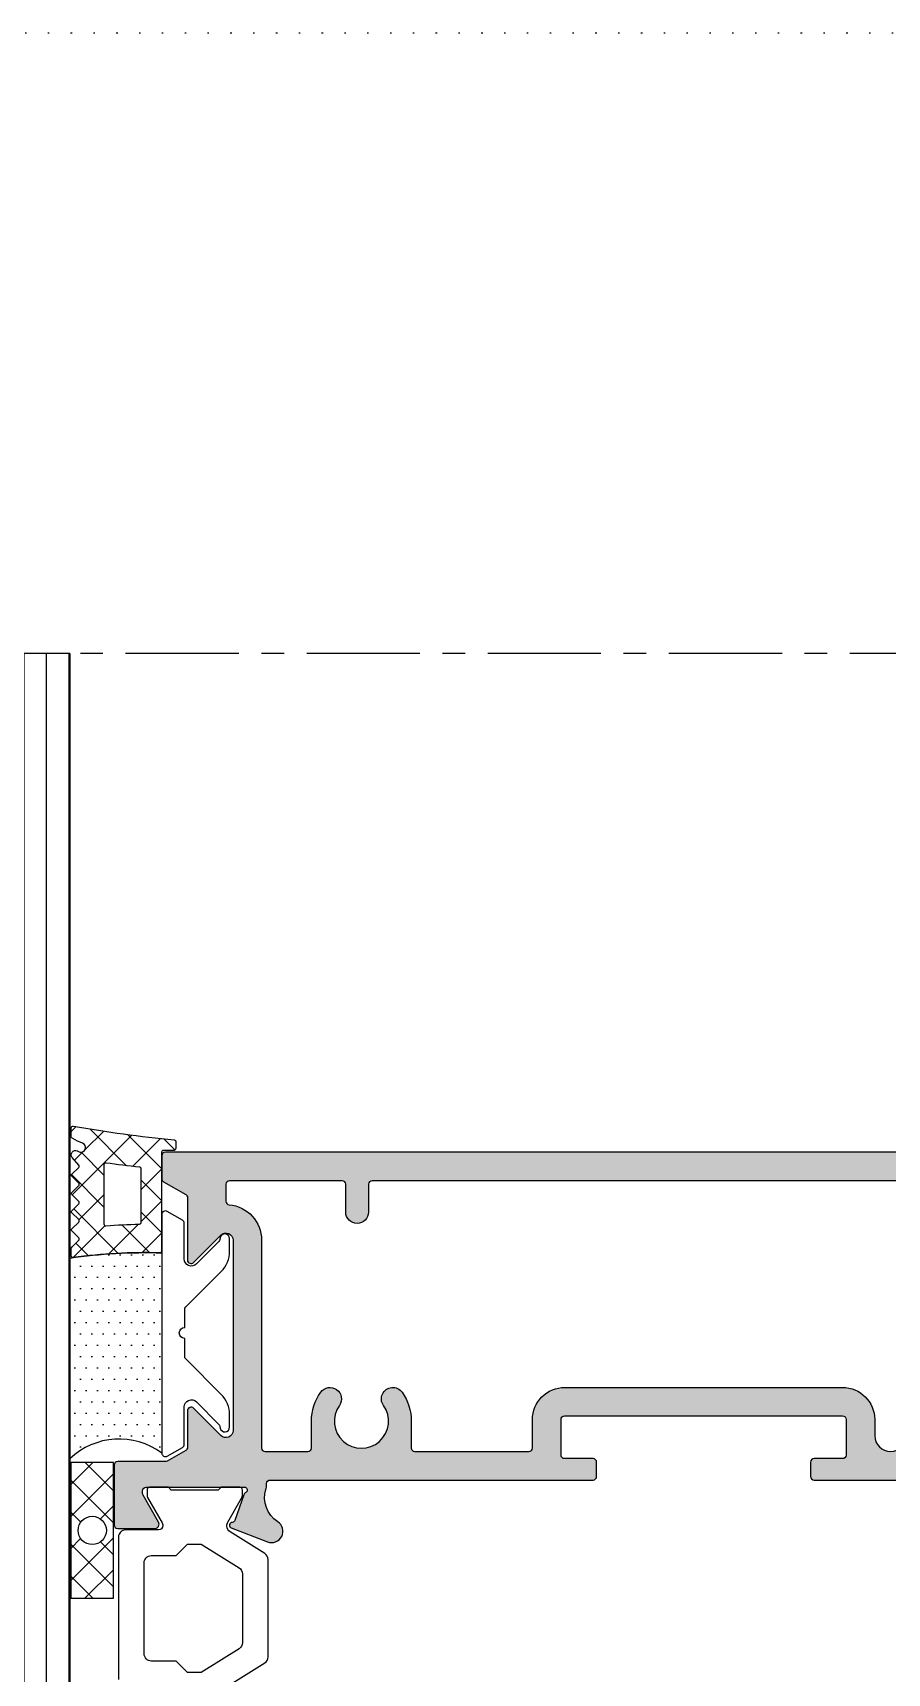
# Model space of a CAD drawing. Header units: millimetres. Extents: x -17234 to -8874, y -2869 to 1211.
# Drawn here: x -16357 to -16297.1, y -434.3 to -319.2 of the extents above; entities that cross this region are included whole.
import ezdxf

# ---------------------------------------------------------------- set-up
doc = ezdxf.new("R2010")
doc.units = ezdxf.units.MM
doc.linetypes.add('ACAD_ISO07W100', pattern=[3, 0, -3])
doc.linetypes.add('CENTER', pattern=[50.800000000000004, 31.75, -6.35, 6.35, -6.35])
doc.layers.get('Defpoints').update_dxf_attribs({"linetype": 'ACAD_ISO07W100', "true_color": 0x105689})
for name, color, linetype in [('Centerline', 6, 'CENTER'), ('Gasket EPDM', 32, 'Continuous'), ('Gasket Silicone', 20, 'Continuous'), ('Glass', 4, 'Continuous'), ('Profile', 1, 'Continuous'), ('Thermal Break', 3, 'Continuous')]:
    doc.layers.add(name, color=color, linetype=linetype)

# ---------------------------------------------------------------- blocks, each defined once
blk = doc.blocks.new('*U91')
at = {"layer": 'Glass', "ltscale": 0.5}
h = blk.add_hatch(dxfattribs=at)
h.set_pattern_fill('ANSI31', color=5, scale=0.5, angle=45)
h.set_pattern_definition([(90, (0, -0.7542854391018636), (-1.5875, 3.33066907387547e-16), [])])
h.paths.add_polyline_path([(0, 74.24571456089814), (6.349999999999909, 74.24571456089814), (6.349999999999909, 0), (0, 0)])
h.paths.add_polyline_path([(25.39999999999986, 0), (19.04999999999995, 0), (19.04999999999995, 74.24571456089814), (25.39999999999986, 74.24571456089814)])
at = {"layer": 'Glass'}
h = blk.add_hatch(dxfattribs=at)
h.set_pattern_fill('DOTS', color=9, scale=0.5)
h.set_pattern_definition([(0, (-1613.788650515187, -1630.791331682484), (0.396875, 0.79375), [0, -0.79375])])
h.paths.add_polyline_path([(17.04999999999995, 4.199999999999999), (8.349999999999909, 4.199999999999999, -0.414213562373095), (6.349999999999909, 6.199999999999998), (6.349999999999909, -1.77635683940025e-15, -0.2058701850370426), (19.04999999999995, -1.77635683940025e-15), (19.04999999999995, 6.199999999999999, -0.4142135623730951)])
at = {"layer": 'Defpoints', "linetype": 'ByBlock', "ltscale": 0.5}
for points in [[(0, 74.24571456089814), (6.349999999999909, 74.24571456089814), (6.349999999999909, 0), (0, 0)], [(25.39999999999986, 0), (19.04999999999995, 0), (19.04999999999995, 74.24571456089814), (25.39999999999986, 74.24571456089814)]]:
    blk.add_lwpolyline(points, close=True, dxfattribs=at)
at = {"layer": 'Glass'}
for points in [[(0, 74.24571456089814), (0, 0), (6.349999999999909, 0), (6.349999999999909, 74.24571456089814)], [(19.04999999999995, 74.24571456089814), (19.04999999999995, 0), (25.39999999999986, 0), (25.39999999999986, 74.24571456089814)]]:
    blk.add_lwpolyline(points, dxfattribs=at)
at = {"layer": 'Glass', "color": 3}
for points in [[(19.04999999999995, 6.199999999999999), (19.04999999999995, 11, 0.4142135623730951), (17.04999999999995, 13), (8.349999999999909, 13, 0.4142135623730951), (6.349999999999909, 11), (6.349999999999909, 6.199999999999999, 0.4142135623730951), (8.349999999999909, 4.199999999999999), (17.04999999999995, 4.199999999999999, 0.4142135623730951)], [(18.04999999999995, 6.199999999999999), (18.04999999999995, 11, 0.414213562373095), (17.04999999999995, 12), (8.349999999999909, 12, 0.414213562373095), (7.349999999999909, 11), (7.349999999999909, 6.199999999999999, 0.414213562373095), (8.349999999999909, 5.199999999999999), (17.04999999999995, 5.199999999999999, 0.414213562373095)]]:
    blk.add_lwpolyline(points, format="xyb", close=True, dxfattribs=at)
at = {"layer": 'Glass', "color": 9}
for points in [[(7.64289321881347, 5.49289321881356), (17.75710678118639, 11.70710678118667)], [(7.64289321881347, 11.70710678118644), (17.86423487550928, 5.619464413231707)]]:
    blk.add_lwpolyline(points, dxfattribs=at)
blk.add_lwpolyline([(6.349999999999909, 0, -0.2058701850370426), (19.04999999999995, 0), (19.04999999999995, 6.199999999999999, -0.4142135623730951), (17.04999999999995, 4.199999999999999), (8.349999999999909, 4.199999999999999, -0.4142135623730951), (6.349999999999909, 6.199999999999998)], format="xyb", close=True, dxfattribs=at)

msp = doc.modelspace()

# ---------------------------------------------------------------- hatches: boundary and pattern name
at = {"layer": 'Gasket EPDM', "ltscale": 0.5}
h = msp.add_hatch(dxfattribs=at)
h.set_pattern_fill('ANSI37', color=5, scale=0.5, style=0)
h.set_pattern_definition([(45, (1509.306216342567, 171.2847477478052), (-1.122532015133644, 1.122532015133644), []), (135, (1509.306216342567, 171.2847477478052), (-1.122532015133644, -1.122532015133644), [])])
edge = h.paths.add_edge_path(flags=16)
edge.add_arc((-16349.50555718624, -398.962774816974), 0.1249999999072315, 1.268883563333442e-08, 82.43446517803494)
edge.add_arc((-16337.60492290858, -293.7924434802111), 105.7165261501591, 262.25733055731683, 263.5454222873756, ccw=False)
edge.add_arc((-16351.86720579246, -398.6686028925472), 0.124999999872611, 80.92626256587053, 180.0000000000521)
edge.add_line((-16351.99220579234, -398.6686028925473), (-16351.99220579234, -402.8233765970488))
edge.add_arc((-16351.86720579246, -402.8233765970497), 0.1249999998726707, 179.9999999995831, 274.8584554365155)
edge.add_arc((-16348.49339419734, -449.4401465366914), 46.61370737128502, 91.24030270149069, 94.13754194203392, ccw=False)
edge.add_arc((-16349.50555718618, -402.7124009282639), 0.1249999998513647, 271.4567617178058, 360.0000000005211)
edge.add_line((-16349.38055718633, -402.7124009282628), (-16349.38055718633, -398.9627748169464))
edge = h.paths.add_edge_path()
edge.add_line((-16347.95485757392, -403.0435187550246), (-16347.95485757392, -404.7195094221173))
edge.add_arc((-16348.07985757378, -404.7195094221182), 0.1249999998526619, -91.47621504801549, 4.16889633925166e-10, ccw=False)
edge.add_arc((-16349.00752597043, -442.8927101810394), 38.0594711259245, 88.60817332619759, 97.76430309662648)
edge.add_arc((-16354.16720579012, -405.0584503872925), 0.1249999998735748, 180.0000000091974, 278.2379946982453, ccw=False)
edge.add_line((-16354.29220578999, -405.0584503873126), (-16354.29220578999, -404.5979123952135))
edge.add_arc((-16354.04220579025, -404.5979123952144), 0.2499999997453415, 134.9999999998987, 179.9999999998046, ccw=False)
edge.add_line((-16354.21898248536, -404.4211357000976), (-16353.7672266978, -403.9693799142802))
edge.add_arc((-16353.85561504536, -403.8809915667222), 0.1249999998722834, 315.0000000000368, 404.9999999999631)
edge.add_line((-16353.7672266978, -403.7926032191643), (-16354.27389996383, -403.285929951383))
edge.add_arc((-16354.22970579006, -403.2417357776036), 0.06249999993646326, 134.999999999742, 225.0000000002579, ccw=False)
edge.add_line((-16354.27389996383, -403.1975416038242), (-16353.7672266978, -402.6908683389797))
edge.add_arc((-16353.85561504536, -402.6024799914217), 0.1249999998722834, 315.0000000000368, 404.9999999999631)
edge.add_line((-16353.7672266978, -402.5140916438638), (-16354.27389996383, -402.0074183766391))
edge.add_arc((-16354.22970579006, -401.9632242028597), 0.06249999993646326, 134.999999999742, 225.0000000002579, ccw=False)
edge.add_line((-16354.27389996383, -401.9190300290803), (-16353.7672266978, -401.4123567642376))
edge.add_arc((-16353.85561504536, -401.3239684166796), 0.1249999998722834, 315.0000000000368, 404.9999999999631)
edge.add_line((-16353.7672266978, -401.2355800691217), (-16354.27389996383, -400.7289068018952))
edge.add_arc((-16354.22970579006, -400.6847126281158), 0.06249999993646326, 134.999999999742, 225.0000000002579, ccw=False)
edge.add_line((-16354.27389996383, -400.6405184543364), (-16353.7672266978, -400.1338451894937))
edge.add_arc((-16353.85561504536, -400.0454568419357), 0.1249999998722834, 315.0000000000368, 404.9999999999631)
edge.add_line((-16353.7672266978, -399.9570684943778), (-16354.27389996383, -399.4503952271513))
edge.add_arc((-16354.22970579006, -399.4062010533719), 0.06249999993646326, 134.999999999742, 225.0000000002579, ccw=False)
edge.add_line((-16354.27389996383, -399.3620068795925), (-16353.7672266978, -398.8553336147497))
edge.add_arc((-16353.85561504536, -398.7669452671913), 0.1249999998725648, 314.9999999999079, 400.7063429774243)
edge.add_line((-16353.7608572779, -398.6854224760578), (-16354.21998615575, -398.1517554261901))
edge.add_arc((-16353.99370089962, -397.9570758113519), 0.2985048903687025, 64.7123042465364, 220.7063429776198, ccw=False)
edge.add_arc((-16349.48222838695, -388.407674732943), 10.26295548161213, 244.7123042464879, 245.8911217945494)
edge.add_arc((-16353.60847494864, -397.4596740321135), 0.3225282953609397, 258.2133152397753, 428.6574932191436)
edge.add_arc((-16349.48222838581, -387.7116583224808), 10.26295548219804, 242.73454749699852, 247.0072250254818, ccw=False)
edge.add_arc((-16354.0922057902, -396.6565552683291), 0.1999999997969489, 180.0000000006514, 242.73454750306098, ccw=False)
edge.add_line((-16354.29220578999, -396.6565552683314), (-16354.29220578999, -396.0730164083246))
edge.add_arc((-16354.16720579011, -396.0730164083345), 0.1249999998799467, 80.58492124875681, 179.9999999954664, ccw=False)
edge.add_arc((-16339.08174634461, -312.1218399360665), 85.17079740871799, 259.8119184975532, 264.619926921832)
edge.add_arc((-16347.07985757482, -397.0418200555986), 0.124999999872321, 2.5977442419389263e-11, 84.34293905036373, ccw=False)
edge.add_line((-16346.95485757494, -397.0418200555985), (-16346.95485757494, -397.5331796851413))
edge.add_arc((-16347.07985757482, -397.5331796851412), 0.1249999998726707, 270, 359.9999999999479, ccw=False)
edge.add_line((-16347.07985757482, -397.6581796850137), (-16347.82985757405, -397.6581796850137))
edge.add_arc((-16347.82985757405, -397.7831796848864), 0.1249999998726139, 90, 179.9999999999739)
edge.add_line((-16347.95485757392, -397.7831796848863), (-16347.95485757392, -399.7535187583812))
edge.add_line((-16347.95485757392, -399.7535187583812), (-16347.95485757392, -403.0435187550246))
h = msp.add_hatch(dxfattribs=at)
h.set_pattern_fill('ANSI37', color=5, scale=0.5, style=0)
h.set_pattern_definition([(45, (0, 0), (-1.122532015133644, 1.122532015133644), []), (135, (0, 0), (-1.122532015133644, -1.122532015133644), [])])
edge = h.paths.add_edge_path(flags=16)
edge.add_arc((-16352.81905469061, -424.3256370803637), 0.9921843824980868, 0, 360)
h.paths.add_polyline_path([(-16351.31905469061, -419.5631370803637), (-16354.31905469061, -419.5631370803637), (-16354.31905469061, -429.0881370803637), (-16351.31905469061, -429.0881370803637)])
at = {"layer": 'Gasket Silicone', "ltscale": 0.5}
h = msp.add_hatch(color=1, dxfattribs=at)
h.dxf.hatch_style = 1
edge = h.paths.add_edge_path()
edge.add_line((-16347.93684075257, -398.0398961305904), (-16347.93684075257, -399.6455585616646))
edge.add_arc((-16347.68684075282, -399.6455585616565), 0.2499999997507985, 180.000000001863, 240.0000000012287)
edge.add_line((-16347.81184075269, -399.8620649123896), (-16346.26185245387, -400.7569510739045))
edge.add_arc((-16346.38685245374, -400.9734574246099), 0.2499999997250983, 8.076881385932211e-10, 59.99999999876559, ccw=False)
edge.add_line((-16346.13685245401, -400.9734574246064), (-16346.13685245401, -405.3516177422453))
edge.add_arc((-16345.88685245427, -405.3516177422417), 0.2499999997435225, 180.0000000008207, 315.0000000023122)
edge.add_line((-16345.71007575915, -405.528394437349), (-16343.79040684666, -403.608725524814))
edge.add_arc((-16343.43685345648, -403.9622789151037), 0.4999999994901787, -1.172509200841887e-09, 134.9999999907789, ccw=False)
edge.add_line((-16342.93685345699, -403.9622789151139), (-16342.93685345704, -417.3124352934214))
edge.add_arc((-16343.43685345646, -417.3124352934086), 0.4999999994215614, 225.0000000058173, 359.9999999985344, ccw=False)
edge.add_line((-16343.79040684661, -417.665988683629), (-16345.71007575915, -415.7463197711632))
edge.add_arc((-16345.88685245426, -415.923096466282), 0.2499999997479029, 45.00000000013819, 180.0000000018369)
edge.add_line((-16346.13685245401, -415.92309646629), (-16346.13685245401, -418.4893651594335))
edge.add_arc((-16346.38685245375, -418.4893651594443), 0.2499999997398845, -59.99999999688703, 2.488320660631871e-09, ccw=False)
edge.add_line((-16346.26185245387, -418.7058715101585), (-16347.56184075295, -419.4564201045544))
edge.add_arc((-16347.68684075278, -419.2399137537969), 0.2499999997484615, 269.99999998707665, 299.99999998659007, ccw=False)
edge.add_line((-16347.68684075283, -419.489913753545), (-16351.03184074943, -419.489913753545))
edge.add_arc((-16351.03184074943, -419.7399137532832), 0.2499999997382929, 90, 180.0000000000521)
edge.add_line((-16351.28184074917, -419.7399137532835), (-16351.28184074917, -423.9359077205795))
edge.add_arc((-16351.02784074943, -423.9359077205664), 0.2539999997406994, 180.0000000029363, 270.0000000028722)
edge.add_line((-16351.02784074942, -424.1899077203078), (-16348.42367482217, -424.189907720354))
edge.add_arc((-16348.42367482217, -423.8899083206459), 0.2999993997080992, 269.9999999993052, 390.0000204976542)
edge.add_line((-16348.16386777456, -423.7399085278452), (-16349.24781515836, -421.8624581375926))
edge.add_arc((-16349.02784475137, -421.7354580590007), 0.2539999998315529, 179.9999999945505, 210.000020492782, ccw=False)
edge.add_line((-16349.2818447512, -421.7354580589766), (-16349.2818447512, -421.5439137514653))
edge.add_arc((-16349.02784475147, -421.5439137514665), 0.2539999997297855, 90.0000000004103, 179.9999999997179, ccw=False)
edge.add_line((-16349.02784475148, -421.2899137517368), (-16342.14206101841, -421.2899137516213))
edge.add_arc((-16342.14206101839, -421.4899133514585), 0.1999995998372128, -61.60102117101928, 90.00000000416878, ccw=False)
edge.add_arc((-16341.90425694317, -421.929741524022), 0.2999999997352185, 118.3989788440319, 160.9549163695339)
edge.add_line((-16342.18783557505, -421.8318479114333), (-16342.8084233766, -423.6295692848917))
edge.add_arc((-16342.99747579784, -423.5643068764954), 0.1999999998154687, 270.32851128243016, 340.95491636760073, ccw=False)
edge.add_arc((-16342.99518236902, -423.964300301271), 0.1999999997838293, 90.32851127779207, 248.901501919846)
edge.add_line((-16343.06717683935, -424.1508928953218), (-16340.53004499665, -425.1298141875334))
edge.add_arc((-16340.24206711514, -424.3834438113596), 0.7999999991678665, 248.901501908028, 417.193844523751)
edge.add_arc((-16338.72503128287, -422.0300202907029), 1.999999997970496, 162.9711358743226, 237.19384451843382, ccw=False)
edge.add_arc((-16341.5935033158, -421.1514600043734), 0.9999999987649094, 342.9711358755087, 360.000000001446)
edge.add_line((-16340.59350331703, -421.1514600043482), (-16340.59350331708, -421.0398961071201))
edge.add_arc((-16340.34350331734, -421.0398961071442), 0.2499999997398845, 89.99999999458049, 179.9999999944893, ccw=False)
edge.add_line((-16340.34350331732, -420.7898961074047), (-16317.68684078342, -420.7898961074047))
edge.add_arc((-16317.68684078343, -420.5398961076772), 0.2499999997274358, 270.0000000025013, 360.0000000025664)
edge.add_line((-16317.4368407837, -420.539896107666), (-16317.4368407837, -419.5398961086424))
edge.add_arc((-16317.68684078343, -419.5398961086312), 0.2499999997271516, 359.9999999974336, 449.9999999974987)
edge.add_line((-16317.68684078342, -419.2898961089037), (-16319.68684078139, -419.2898961089037))
edge.add_arc((-16319.68684078141, -419.0398961091751), 0.2499999997286295, 180.0000000029963, 270.00000000291817, ccw=False)
edge.add_line((-16319.93684078113, -419.0398961091882), (-16319.93684078113, -416.5398961117328))
edge.add_arc((-16319.68684078138, -416.5398961117228), 0.2499999997526174, 90.00000000250128, 180.0000000022928, ccw=False)
edge.add_line((-16319.68684078139, -416.2898961119711), (-16300.18684080127, -416.2898961119711))
edge.add_arc((-16300.18684080129, -416.539896111721), 0.249999999749889, -2.709725777094718e-09, 89.99999999749872, ccw=False)
edge.add_line((-16299.93684080154, -416.5398961117328), (-16299.93684080154, -419.0398961091882))
edge.add_arc((-16300.18684080126, -419.0398961091769), 0.2499999997271516, 269.9999999974987, 359.99999999742056, ccw=False)
edge.add_line((-16300.18684080127, -419.2898961089037), (-16302.18684079925, -419.2898961089037))
edge.add_arc((-16302.18684079925, -419.5398961086421), 0.2499999997383497, 90, 180.0000000000651)
edge.add_line((-16302.43684079899, -419.5398961086424), (-16302.43684079899, -420.539896107666))
edge.add_arc((-16302.18684079925, -420.5398961076663), 0.2499999997380655, 179.9999999999349, 270)
edge.add_line((-16302.18684079925, -420.7898961074047), (-16284.68684081709, -420.7898961074047))
edge.add_arc((-16284.68684081708, -420.5398961076536), 0.2499999997510827, 269.9999999970818, 359.999999997147)
edge.add_line((-16284.43684081732, -420.539896107666), (-16284.43684081726, -398.0398961305904))
edge.add_arc((-16284.68684081699, -398.0398961305677), 0.2499999997380655, 359.999999994789, 449.9999999949974)
edge.add_line((-16284.68684081697, -397.7898961308287), (-16347.68684075283, -397.7898961308287))
edge.add_arc((-16347.68684075282, -398.0398961305786), 0.249999999749889, 90.00000000250131, 180.0000000027097)
edge = h.paths.add_edge_path(flags=16)
edge.add_arc((-16322.18684077886, -418.5398961096997), 0.249999999749889, 270.0000000025013, 360.0000000027097)
edge.add_line((-16321.93684077911, -418.5398961096878), (-16321.93684077911, -416.5504961117044))
edge.add_arc((-16319.67624078143, -416.5504961117156), 2.260599997676763, 89.99999999972329, 179.9999999997162, ccw=False)
edge.add_line((-16319.67624078142, -414.2898961140391), (-16300.19744080125, -414.289896114016))
edge.add_arc((-16300.19744080125, -416.550496111704), 2.260599997688018, -8.58335624798201e-12, 90, ccw=False)
edge.add_line((-16297.93684080356, -416.5504961117044), (-16297.93684080358, -417.6647405235259))
edge.add_arc((-16296.81168521768, -417.6647405235259), 1.125155585901666, 180, 360)
edge.add_line((-16295.68652963178, -417.6647405235259), (-16295.68652963176, -416.6084768986972))
edge.add_arc((-16292.18684080942, -416.6551436120614), 3.499999947902704, 144.5690567607442, 179.2360328600903, ccw=False)
edge.add_arc((-16294.3868408072, -415.0898961131997), 0.7999999992103131, -35.430943238116924, 144.5690567570637, ccw=False)
edge.add_arc((-16292.18684080945, -416.6551436121898), 1.899999949534648, 144.5690567582139, 395.4309432391945)
edge.add_arc((-16289.98684081169, -415.0898961132062), 0.7999999992005006, 35.4309432400168, 215.4309432441958, ccw=False)
edge.add_arc((-16292.18684080943, -416.6551436121803), 3.499999947916837, 4.001776687800884e-11, 35.43094324055431, ccw=False)
edge.add_line((-16288.68684086151, -416.6551436121778), (-16288.68684086151, -417.6648960863581))
edge.add_arc((-16287.56184083841, -417.6648960863581), 1.125000023104803, 180, 360)
edge.add_line((-16286.4368408153, -417.6648960863581), (-16286.4368408153, -400.0398961285686))
edge.add_arc((-16286.68684081507, -400.0398961285471), 0.2499999997635314, 359.9999999950626, 449.9999999949974)
edge.add_line((-16286.68684081504, -399.7898961287838), (-16333.18684076763, -399.78989612883))
edge.add_arc((-16333.18684076763, -400.0398961285683), 0.2499999997383497, 90, 180.0000000000651)
edge.add_line((-16333.43684076736, -400.0398961285686), (-16333.43684076736, -401.9898961265945))
edge.add_arc((-16334.23684076654, -401.9898961265945), 0.7999999991789082, -180, 0, ccw=False)
edge.add_line((-16335.03684076572, -401.9898961265945), (-16335.03684076572, -400.0398961285686))
edge.add_arc((-16335.28684076547, -400.0398961285811), 0.2499999997507985, 2.853033885429051e-09, 90.00000000291817)
edge.add_line((-16335.28684076549, -399.78989612883), (-16343.18685345671, -399.7898961287838))
edge.add_arc((-16343.1868534567, -400.039896128558), 0.2499999997741611, 90.00000000250131, 180.0000000024362)
edge.add_line((-16343.43685345647, -400.0398961285686), (-16343.43685345647, -401.2236661303687))
edge.add_arc((-16343.18685345673, -401.2236661303646), 0.2499999997417035, 180.000000000938, 264.7840914365378)
edge.add_arc((-16343.43685345648, -403.9622789151035), 2.499999997460195, -2.397086973360274e-10, 84.78409142885232, ccw=False)
edge.add_line((-16340.93685345902, -403.9622789151139), (-16340.93685345902, -418.5398961096878))
edge.add_arc((-16340.68685345927, -418.5398961096997), 0.2499999997489795, 179.9999999972903, 269.9999999974987)
edge.add_line((-16340.68685345928, -418.7898961094496), (-16337.68685341383, -418.7898961094265))
edge.add_arc((-16337.68685341384, -418.5398961096766), 0.249999999749889, 270.0000000025013, 360.0000000027097)
edge.add_line((-16337.4368534141, -418.5398961096648), (-16337.43685341407, -416.6551436121777))
edge.add_arc((-16333.9368534662, -416.6551436122342), 3.499999947876859, 144.5690567578983, 179.999999999076, ccw=False)
edge.add_arc((-16336.13685346389, -415.0898961132426), 0.7999999991847205, -35.430943239816486, 144.5690567560443, ccw=False)
edge.add_arc((-16333.93685346619, -416.6572229601819), 1.901206146765324, 144.5179969033672, 395.4820030940427)
edge.add_arc((-16331.73685346843, -415.089896113241), 0.799999999235219, 35.430943239268515, 215.430943243421, ccw=False)
edge.add_arc((-16333.93685346612, -416.6551436121648), 3.49999994789153, -2.112869879056234e-10, 35.43094324007478, ccw=False)
edge.add_line((-16330.43685351823, -416.6551436121777), (-16330.43685351821, -418.5398961096878))
edge.add_arc((-16330.18685351847, -418.5398961097124), 0.2499999997380655, 179.9999999943721, 269.9999999941637)
edge.add_line((-16330.18685351849, -418.7898961094496), (-16322.18684077885, -418.7898961094496))
h = msp.add_hatch(dxfattribs=at)
h.set_pattern_fill('DOTS', color=32, scale=0.5)
h.set_pattern_definition([(0, (1509.306216342567, 171.2847477478052), (0.396875, 0.79375), [0, -0.79375])])
edge = h.paths.add_edge_path()
edge.add_arc((-16350.91753165107, -422.9196523929002), 5.00778337465476, 53.40960703907892, 133.8508436193388)
edge.add_line((-16354.3868407589, -419.3083107250652), (-16354.3868407589, -405.2153122508259))
edge.add_arc((-16349.00752597043, -442.8927101810384), 38.05947112592357, 88.3813217417237, 98.12537717255151, ccw=False)
edge.add_line((-16347.93244078432, -404.8484263235703), (-16347.93242642837, -418.9014949435698))

# ---------------------------------------------------------------- linework, layer by layer
at = {"layer": 'Centerline', "ltscale": 0.25}
msp.add_lwpolyline([(-16240.93684075889, -362.7941639210554), (-16403.86184075889, -362.7941639210568)], dxfattribs=at)
at = {"layer": 'Defpoints', "color": 1, "ltscale": 0.5}
msp.add_lwpolyline([(-16474.33055710147, -319.2394429800399), (-16094.33055710147, -319.2394429800399), (-16094.33055710147, -829.2394429800397), (-16474.33055710147, -829.2394429800397), (-16474.33055710147, -319.2394429800399)], dxfattribs=at)
at = {"layer": 'Gasket EPDM', "ltscale": 0.5}
for points in [[(-16347.95485757392, -403.0435187550246), (-16347.95485757392, -404.7195094221173, -0.4217801940750295), (-16348.0830778191, -404.8444679351671, 0.03997242166063741), (-16354.14929513324, -405.182160566092, -0.456980968999396), (-16354.29220578999, -405.0584503873126), (-16354.29220578999, -404.5979123952135, -0.198912367379658), (-16354.21898248536, -404.4211357000976), (-16353.7672266978, -403.9693799142802, 0.4142135623734717), (-16353.7672266978, -403.7926032191643), (-16354.27389996383, -403.285929951383, -0.414213562373095), (-16354.27389996383, -403.1975416038242), (-16353.7672266978, -402.6908683389797, 0.4142135623736601), (-16353.7672266978, -402.5140916438638), (-16354.27389996383, -402.0074183766391, -0.414213562373095), (-16354.27389996383, -401.9190300290803), (-16353.7672266978, -401.4123567642376, 0.4142135623736601), (-16353.7672266978, -401.2355800691217), (-16354.27389996383, -400.7289068018952, -0.414213562373095), (-16354.27389996383, -400.6405184543364), (-16353.7672266978, -400.1338451894937, 0.4142135623736601), (-16353.7672266978, -399.9570684943778), (-16354.27389996383, -399.4503952271513, -0.414213562373095), (-16354.27389996383, -399.3620068795925), (-16353.7672266978, -398.8553336147497, 0.392431084329261), (-16353.7608572779, -398.6854224760578), (-16354.21998615575, -398.1517554261901, -0.809740966477796), (-16353.86619044554, -397.6871753599362, 0.005143607233720377), (-16353.67435733995, -397.7754017816443, 0.9199029576309085), (-16353.49109324721, -397.1592642495199, -0.01864523287528599), (-16354.18382852284, -396.8343339925401, -0.2807791929119415), (-16354.29220578999, -396.6565552683314), (-16354.29220578999, -396.0730164083246, -0.4632041867652366), (-16354.14675759056, -395.9497002654122, 0.02098197261050176), (-16347.06753582488, -396.9174288402876, -0.3855818670615163), (-16346.95485757494, -397.0418200555985), (-16346.95485757494, -397.5331796851413, -0.414213562373095), (-16347.07985757482, -397.6581796850137), (-16347.82985757405, -397.6581796850137, 0.414213562373095), (-16347.95485757392, -397.7831796848863), (-16347.95485757392, -399.7535187583812)], [(-16349.38055718633, -398.9627748169464, 0.3760469276317183), (-16349.48909967129, -398.8388629524138, -0.005620419619550668), (-16351.84749261104, -398.5451671179661, 0.4613964909989222), (-16351.99220579234, -398.6686028925473), (-16351.99220579234, -402.8233765970488, 0.4392735524228872), (-16351.85661898481, -402.9479274680691, -0.01264226445122003), (-16349.50237936754, -402.8373605274612, 0.4067861233050571), (-16349.38055718633, -402.7124009282628)]]:
    msp.add_lwpolyline(points, format="xyb", close=True, dxfattribs=at)
msp.add_lwpolyline([(-16351.31905469061, -419.5631370803637), (-16354.31905469061, -419.5631370803637), (-16354.31905469061, -429.0881370803637), (-16351.31905469061, -429.0881370803637)], close=True, dxfattribs=at)
msp.add_circle((-16352.81905469061, -424.3256370803637), 0.9921843824980868, dxfattribs=at)
at = {"layer": 'Gasket Silicone', "ltscale": 0.5}
msp.add_lwpolyline([(-16347.93244078432, -418.8988158077269, 0.3661520708677577), (-16354.3868407589, -419.3083107250652), (-16354.3868407589, -405.2153122508259, -0.04254209926678328), (-16347.93244078432, -404.8484263235703), (-16347.93242642837, -418.9014949435698)], format="xyb", dxfattribs=at)
at = {"layer": 'Profile', "color": 9, "ltscale": 0.5}
for points in [[(-16284.68684081697, -397.7898961308287), (-16347.68684075283, -397.7898961308287, 0.414213562373095), (-16347.93684075257, -398.0398961305904), (-16347.93684075257, -399.6455585616646, 0.2679491924278272), (-16347.81184075269, -399.8620649123896), (-16346.26185245387, -400.7569510739045, -0.2679491924220058), (-16346.13685245401, -400.9734574246064), (-16346.13685245401, -405.3516177422453, 0.6681786379294516), (-16345.71007575915, -405.528394437349), (-16343.79040684666, -403.608725524814, -0.6681786378681436), (-16342.93685345699, -403.9622789151139), (-16342.93685345704, -417.3124352934214, -0.6681786378732545), (-16343.79040684661, -417.665988683629), (-16345.71007575915, -415.7463197711632, 0.66817863792959), (-16346.13685245401, -415.92309646629), (-16346.13685245401, -418.4893651594335, -0.2679491924279419), (-16346.26185245387, -418.7058715101585), (-16347.56184075295, -419.4564201045544, -0.1316524975853346), (-16347.68684075283, -419.489913753545), (-16351.03184074943, -419.489913753545, 0.414213562373095), (-16351.28184074917, -419.7399137532835), (-16351.28184074917, -423.9359077205795, 0.4142135623720133), (-16351.02784074942, -424.1899077203078), (-16348.42367482217, -424.189907720354, 0.5773503884452714), (-16348.16386777456, -423.7399085278452), (-16349.24781515836, -421.8624581375926, -0.131652588578424), (-16349.2818447512, -421.7354580589766), (-16349.2818447512, -421.5439137514653, -0.4142135623697298), (-16349.02784475148, -421.2899137517368), (-16342.14206101841, -421.2899137516213, -0.7784859162891389), (-16342.04693950247, -421.6658444093883, 0.1878492388219747), (-16342.18783557505, -421.8318479114333), (-16342.8084233766, -423.6295692848917, -0.3183063132592458), (-16342.99632908342, -423.7643035888989, 0.8285441334877074), (-16343.06717683935, -424.1508928953218), (-16340.53004499665, -425.1298141875334, 0.9027164387383899), (-16339.80862830597, -423.7110370911551, -0.3356762123668037), (-16340.63734597162, -421.4443134330937, 0.07443947694554617), (-16340.59350331703, -421.1514600043482), (-16340.59350331708, -421.0398961071201, -0.414213562373095), (-16340.34350331732, -420.7898961074047), (-16317.68684078342, -420.7898961074047, 0.414213562373095), (-16317.4368407837, -420.539896107666), (-16317.4368407837, -419.5398961086424, 0.414213562373095), (-16317.68684078342, -419.2898961089037), (-16319.68684078139, -419.2898961089037, -0.414213562373095), (-16319.93684078113, -419.0398961091882), (-16319.93684078113, -416.5398961117328, -0.414213562373095), (-16319.68684078139, -416.2898961119711), (-16300.18684080127, -416.2898961119711, -0.414213562373095), (-16299.93684080154, -416.5398961117328), (-16299.93684080154, -419.0398961091882, -0.414213562373095), (-16300.18684080127, -419.2898961089037), (-16302.18684079925, -419.2898961089037, 0.414213562373095), (-16302.43684079899, -419.5398961086424), (-16302.43684079899, -420.539896107666, 0.414213562373095), (-16302.18684079925, -420.7898961074047), (-16284.68684081709, -420.7898961074047, 0.414213562373095)], [(-16286.68684081504, -399.7898961287838), (-16333.18684076763, -399.78989612883, 0.414213562373095), (-16333.43684076736, -400.0398961285686), (-16333.43684076736, -401.9898961265945, -0.9999999999999999), (-16335.03684076572, -401.9898961265945), (-16335.03684076572, -400.0398961285686, 0.414213562373095), (-16335.28684076549, -399.78989612883), (-16343.18685345671, -399.7898961287838, 0.414213562373095), (-16343.43685345647, -400.0398961285686), (-16343.43685345647, -401.2236661303687, 0.3877945824398281), (-16343.20958072941, -401.4726309289757, -0.3877945824065823), (-16340.93685345902, -403.9622789151139), (-16340.93685345902, -418.5398961096878, 0.414213562373095), (-16340.68685345928, -418.7898961094496), (-16337.68685341383, -418.7898961094265, 0.414213562373095), (-16337.4368534141, -418.5398961096648), (-16337.43685341407, -416.6551436121777, -0.155840170067969), (-16336.78870532676, -414.6261190681366, -0.9999999999634362), (-16335.48500160098, -415.553673158301, 1.94087108399492), (-16332.38870533134, -415.5536731583703, -1.00000000003673), (-16331.08500160548, -414.6261190681597, -0.155840170063977), (-16330.43685351823, -416.6551436121777), (-16330.43685351821, -418.5398961096878, 0.414213562373095), (-16330.18685351849, -418.7898961094496), (-16322.18684077885, -418.7898961094496, 0.414213562373095), (-16321.93684077911, -418.5398961096878), (-16321.93684077911, -416.5504961117044, -0.414213562373095), (-16319.67624078142, -414.2898961140391), (-16300.19744080125, -414.289896114016, -0.414213562373095), (-16297.93684080356, -416.5504961117044), (-16297.93684080358, -417.6647405235259, 0.9999999999999999), (-16295.68652963178, -417.6647405235259)]]:
    msp.add_lwpolyline(points, format="xyb", dxfattribs=at)
msp.add_lwpolyline([(-16346.33244078595, -410.0879941853248), (-16346.33244078596, -408.8197820761182, -0.1989123673863435), (-16346.25921748133, -408.6430053809987), (-16343.76823992546, -406.1520278251765, 0.1989123673733067), (-16343.18245348846, -404.7378142642806), (-16343.18245348847, -403.8526346303852, 0.9163311740573142), (-16343.83744004629, -403.7953307318426), (-16343.85867963589, -403.91578643022, -0.1539147210791943), (-16343.92810487878, -404.049151080985), (-16345.50888739619, -405.629933598372, -0.6681786379188338), (-16346.36244078591, -405.2763802081313), (-16346.36244078596, -402.7728774570859, 0.2679491924065136), (-16346.48744078579, -402.5563711064069), (-16347.55744078472, -401.938606318978, 0.5773502691535485), (-16347.93244078432, -402.1551126697165), (-16347.93244078432, -418.898815807738, 0.5773502692202399), (-16347.5574407847, -419.1153221584171), (-16346.48744078579, -418.4975573710477, 0.2679491924065136), (-16346.36244078592, -418.2810510203686), (-16346.36244078591, -415.6616081617407, -0.6681786379188338), (-16345.5088873962, -415.3080547715145), (-16343.92810487878, -416.8888372888878, -0.1539147210791943), (-16343.85867963589, -417.0222019396528), (-16343.83744004629, -417.1426576380291, 0.9163311740573145), (-16343.18245348846, -417.0853537394875), (-16343.18245348846, -416.2001741055914, 0.1989123673824157), (-16343.7682399255, -414.7859605446336), (-16346.25921748133, -412.2949829888738, -0.1989123673789895), (-16346.33244078595, -412.1182062937546), (-16346.33244078595, -410.8499941845474, -1.000000000000227)], format="xyb", close=True, dxfattribs=at)
at = {"layer": 'Thermal Break', "ltscale": 0.3}
msp.add_lwpolyline([(-16343.1402013124, -435.1451366024567), (-16340.71028709544, -433.6267576805146, 0.2586175843559634), (-16340.47524721577, -433.2027345131932), (-16340.47524721577, -429.789896127876), (-16340.47524721577, -426.377057742557, 0.2586175843559634), (-16340.71028709544, -425.9530345752356), (-16343.1402013124, -424.4346556532933, -0.2586175843559634), (-16343.37524119207, -424.0106324859721), (-16343.37524119207, -423.9899081752826, -0.1316524975874415), (-16343.3082540331, -423.739908694568), (-16342.34223063589, -422.0667070892917, 0.1316524975874415), (-16342.27524347692, -421.8167076085765), (-16342.27524347692, -421.4899133681315, 0.414213562373095), (-16342.47524306149, -421.289913783559), (-16343.77524036121, -421.289913783559), (-16343.97523994579, -421.4899133681315), (-16347.27523309122, -421.4899133681315), (-16347.4752326758, -421.289913783559), (-16348.77522997552, -421.289913783559, 0.414213562373095), (-16348.97522956009, -421.4899133681315), (-16348.97522956009, -421.8702973357493, 0.1316524975874415), (-16348.93503726471, -422.0202970241784), (-16347.91542414032, -423.7863187596814, -0.1316524975874416), (-16347.87523184494, -423.9363184481115), (-16347.87523184494, -423.9899081752826, -0.414213562373095), (-16348.1752312218, -424.2899075521407), (-16350.47522644438, -424.2899075521411, 0.414213562373095), (-16350.97522540581, -424.789906513572), (-16350.97522540581, -429.789896127876), (-16350.97522540581, -434.78988574218, 0.414213562373095)], format="xyb", dxfattribs=at)
msp.add_lwpolyline([(-16346.92523381822, -433.4898884424596), (-16348.67523018323, -433.4898884424609, -0.414213562373095), (-16349.17522914466, -432.9898894810305), (-16349.17522914466, -429.789896127876), (-16349.17522914466, -426.5899027747217, -0.414213562373095), (-16348.67523018323, -426.0899038132913), (-16346.92523381822, -426.0899038132907), (-16346.12523547994, -425.2899054750011), (-16345.16825228289, -425.2899054750011), (-16342.51028335659, -426.9507887953724, -0.2586175843559634), (-16342.27524347692, -427.374811962694), (-16342.27524347692, -429.789896127876), (-16342.27524347692, -432.2049802930582, -0.2586175843559634), (-16342.51028335659, -432.6290034603795), (-16345.16825228289, -434.2898867807491), (-16346.12523547994, -434.2898867807491)], format="xyb", close=True, dxfattribs=at)

# ---------------------------------------------------------------- block references
at = {"layer": 'Glass', "xscale": -1}
msp.add_blockref('*U91', (-16354.3868407589, -437.0398784819545), dxfattribs=at)

doc.saveas('drawing.dxf')
